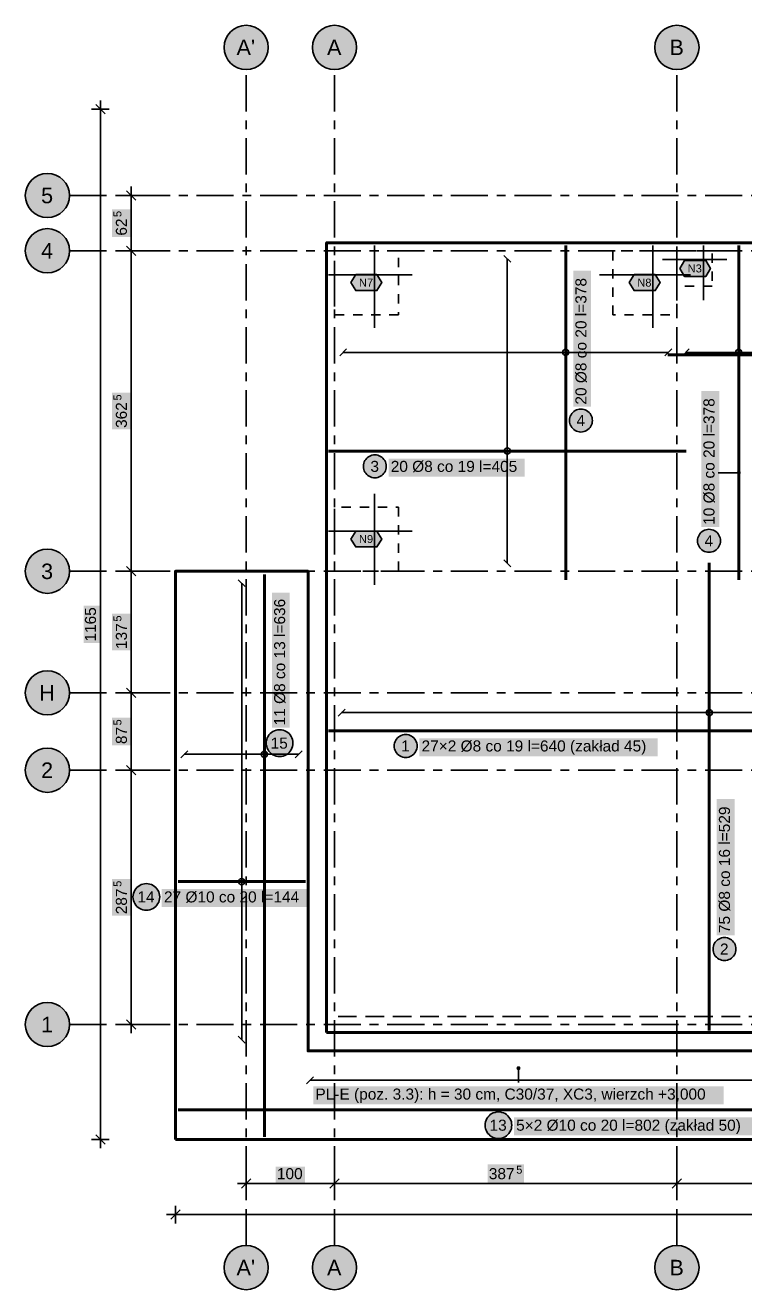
# Model space of a CAD drawing. Header units: metres. Extents: x -3.5 to 19.4, y -3 to 11.3.
# Drawn here: x -3.5 to 4.64, y -3 to 11.3 of the extents above; entities that cross this region are included whole.
import ezdxf

# ---------------------------------------------------------------- set-up
doc = ezdxf.new("R2010")
doc.units = ezdxf.units.M
for name, pattern in [('KRESKOWA', [5.25, 4.2, -1.05]), ('KRESKOWA_DROBNA', [3.15, 2.1, -1.05]), ('PUNKTOWA', [10.5, 8.4, -1.05, 0, -1.05])]:
    doc.linetypes.add(name, pattern=pattern)
for name, color, linetype, lineweight in [('A-MASKA', 7, 'Continuous', 18), ('A-OPISY', 2, 'Continuous', 25), ('K-KONSTR', 7, 'Continuous', 50), ('K-OSIE', 1, 'PUNKTOWA', 25), ('K-WYMIARY', 1, 'Continuous', 25), ('K-ZBROJENIE', 1, 'Continuous', 100), ('K-ZBROJENIE-OPIS', 2, 'Continuous', 25)]:
    doc.layers.add(name, color=color, linetype=linetype, lineweight=lineweight)
doc.styles.add('PL_ARIAL', font='arial.ttf')

msp = doc.modelspace()

# ---------------------------------------------------------------- hatches: boundary and pattern name
at = {"layer": 'A-MASKA', "true_color": 0xffffff}
for points in [[(-2.307, 8.906), (-2.307, 9.219), (-2.517, 9.219), (-2.517, 8.906)], [(2.903, 6.985), (2.903, 8.525), (2.701, 8.525), (2.701, 6.985)], [(4.353, 5.625), (4.353, 7.165), (4.15, 7.165), (4.15, 5.625)], [(-2.307, 6.731), (-2.307, 7.144), (-2.517, 7.144), (-2.517, 6.731)], [(0.611, 6.197), (2.151, 6.197), (2.151, 6.399), (0.611, 6.399)], [(-0.507, 3.357), (-0.507, 4.883), (-0.709, 4.883), (-0.709, 3.357)], [(-2.658, 4.315), (-2.658, 4.735), (-2.84, 4.735), (-2.84, 4.315)], [(-2.307, 4.231), (-2.307, 4.644), (-2.517, 4.644), (-2.517, 4.231)], [(-2.307, 3.156), (-2.307, 3.469), (-2.517, 3.469), (-2.517, 3.156)], [(0.96, 3.034), (3.656, 3.034), (3.656, 3.237), (0.96, 3.237)], [(4.528, 1.008), (4.528, 2.548), (4.325, 2.548), (4.325, 1.008)], [(-2.307, 1.231), (-2.307, 1.644), (-2.517, 1.644), (-2.517, 1.231)], [(-1.955, 1.327), (-0.314, 1.327), (-0.314, 1.53), (-1.955, 1.53)], [(-0.241, -0.902), (4.404, -0.902), (4.404, -0.7), (-0.241, -0.7)], [(2.03, -1.255), (4.726, -1.255), (4.726, -1.052), (2.03, -1.052)], [(-0.667, -1.792), (-0.333, -1.792), (-0.333, -1.61), (-0.667, -1.61)], [(1.731, -1.792), (2.144, -1.792), (2.144, -1.583), (1.731, -1.583)]]:
    msp.add_hatch(color=7, dxfattribs=at).paths.add_polyline_path(points)
at = {"layer": 'A-OPISY', "true_color": 0x000000}
msp.add_hatch(color=7, dxfattribs=at).paths.add_polyline_path([(2.104, -0.495), (2.103, -0.489), (2.101, -0.483), (2.098, -0.479), (2.093, -0.475), (2.088, -0.473), (2.082, -0.472), (2.076, -0.473), (2.07, -0.475), (2.066, -0.479), (2.062, -0.483), (2.06, -0.489), (2.059, -0.495), (2.06, -0.5), (2.062, -0.506), (2.066, -0.51), (2.07, -0.514), (2.076, -0.516), (2.082, -0.517), (2.088, -0.516), (2.093, -0.514), (2.098, -0.51), (2.101, -0.506), (2.103, -0.5)])
at = {"layer": 'K-OSIE', "true_color": 0xffffff}
for points in [[(-0.75, 11.05), (-0.752, 11.083), (-0.759, 11.115), (-0.769, 11.146), (-0.783, 11.175), (-0.802, 11.202), (-0.823, 11.227), (-0.848, 11.248), (-0.875, 11.267), (-0.904, 11.281), (-0.935, 11.291), (-0.967, 11.298), (-1, 11.3), (-1.033, 11.298), (-1.065, 11.291), (-1.096, 11.281), (-1.125, 11.267), (-1.152, 11.248), (-1.177, 11.227), (-1.198, 11.202), (-1.217, 11.175), (-1.231, 11.146), (-1.241, 11.115), (-1.248, 11.083), (-1.25, 11.05), (-1.248, 11.017), (-1.241, 10.985), (-1.231, 10.954), (-1.217, 10.925), (-1.198, 10.898), (-1.177, 10.873), (-1.152, 10.852), (-1.125, 10.833), (-1.096, 10.819), (-1.065, 10.809), (-1.033, 10.802), (-1, 10.8), (-0.967, 10.802), (-0.935, 10.809), (-0.904, 10.819), (-0.875, 10.833), (-0.848, 10.852), (-0.823, 10.873), (-0.802, 10.898), (-0.783, 10.925), (-0.769, 10.954), (-0.759, 10.985), (-0.752, 11.017)], [(0.25, 11.05), (0.248, 11.083), (0.241, 11.115), (0.231, 11.146), (0.217, 11.175), (0.198, 11.202), (0.177, 11.227), (0.152, 11.248), (0.125, 11.267), (0.096, 11.281), (0.065, 11.291), (0.033, 11.298), (0, 11.3), (-0.033, 11.298), (-0.065, 11.291), (-0.096, 11.281), (-0.125, 11.267), (-0.152, 11.248), (-0.177, 11.227), (-0.198, 11.202), (-0.217, 11.175), (-0.231, 11.146), (-0.241, 11.115), (-0.248, 11.083), (-0.25, 11.05), (-0.248, 11.017), (-0.241, 10.985), (-0.231, 10.954), (-0.217, 10.925), (-0.198, 10.898), (-0.177, 10.873), (-0.152, 10.852), (-0.125, 10.833), (-0.096, 10.819), (-0.065, 10.809), (-0.033, 10.802), (0, 10.8), (0.033, 10.802), (0.065, 10.809), (0.096, 10.819), (0.125, 10.833), (0.152, 10.852), (0.177, 10.873), (0.198, 10.898), (0.217, 10.925), (0.231, 10.954), (0.241, 10.985), (0.248, 11.017)], [(4.125, 11.05), (4.123, 11.083), (4.116, 11.115), (4.106, 11.146), (4.092, 11.175), (4.073, 11.202), (4.052, 11.227), (4.027, 11.248), (4, 11.267), (3.971, 11.281), (3.94, 11.291), (3.908, 11.298), (3.875, 11.3), (3.842, 11.298), (3.81, 11.291), (3.779, 11.281), (3.75, 11.267), (3.723, 11.248), (3.698, 11.227), (3.677, 11.202), (3.658, 11.175), (3.644, 11.146), (3.634, 11.115), (3.627, 11.083), (3.625, 11.05), (3.627, 11.017), (3.634, 10.985), (3.644, 10.954), (3.658, 10.925), (3.677, 10.898), (3.698, 10.873), (3.723, 10.852), (3.75, 10.833), (3.779, 10.819), (3.81, 10.809), (3.842, 10.802), (3.875, 10.8), (3.908, 10.802), (3.94, 10.809), (3.971, 10.819), (4, 10.833), (4.027, 10.852), (4.052, 10.873), (4.073, 10.898), (4.092, 10.925), (4.106, 10.954), (4.116, 10.985), (4.123, 11.017)], [(-3, 9.375), (-3.002, 9.408), (-3.009, 9.44), (-3.019, 9.471), (-3.033, 9.5), (-3.052, 9.527), (-3.073, 9.552), (-3.098, 9.573), (-3.125, 9.592), (-3.154, 9.606), (-3.185, 9.616), (-3.217, 9.623), (-3.25, 9.625), (-3.283, 9.623), (-3.315, 9.616), (-3.346, 9.606), (-3.375, 9.592), (-3.402, 9.573), (-3.427, 9.552), (-3.448, 9.527), (-3.467, 9.5), (-3.481, 9.471), (-3.491, 9.44), (-3.498, 9.408), (-3.5, 9.375), (-3.498, 9.342), (-3.491, 9.31), (-3.481, 9.279), (-3.467, 9.25), (-3.448, 9.223), (-3.427, 9.198), (-3.402, 9.177), (-3.375, 9.158), (-3.346, 9.144), (-3.315, 9.134), (-3.283, 9.127), (-3.25, 9.125), (-3.217, 9.127), (-3.185, 9.134), (-3.154, 9.144), (-3.125, 9.158), (-3.098, 9.177), (-3.073, 9.198), (-3.052, 9.223), (-3.033, 9.25), (-3.019, 9.279), (-3.009, 9.31), (-3.002, 9.342)], [(-3, 8.75), (-3.002, 8.783), (-3.009, 8.815), (-3.019, 8.846), (-3.033, 8.875), (-3.052, 8.902), (-3.073, 8.927), (-3.098, 8.948), (-3.125, 8.967), (-3.154, 8.981), (-3.185, 8.991), (-3.217, 8.998), (-3.25, 9), (-3.283, 8.998), (-3.315, 8.991), (-3.346, 8.981), (-3.375, 8.967), (-3.402, 8.948), (-3.427, 8.927), (-3.448, 8.902), (-3.467, 8.875), (-3.481, 8.846), (-3.491, 8.815), (-3.498, 8.783), (-3.5, 8.75), (-3.498, 8.717), (-3.491, 8.685), (-3.481, 8.654), (-3.467, 8.625), (-3.448, 8.598), (-3.427, 8.573), (-3.402, 8.552), (-3.375, 8.533), (-3.346, 8.519), (-3.315, 8.509), (-3.283, 8.502), (-3.25, 8.5), (-3.217, 8.502), (-3.185, 8.509), (-3.154, 8.519), (-3.125, 8.533), (-3.098, 8.552), (-3.073, 8.573), (-3.052, 8.598), (-3.033, 8.625), (-3.019, 8.654), (-3.009, 8.685), (-3.002, 8.717)], [(-3, 5.125), (-3.002, 5.158), (-3.009, 5.19), (-3.019, 5.221), (-3.033, 5.25), (-3.052, 5.277), (-3.073, 5.302), (-3.098, 5.323), (-3.125, 5.342), (-3.154, 5.356), (-3.185, 5.366), (-3.217, 5.373), (-3.25, 5.375), (-3.283, 5.373), (-3.315, 5.366), (-3.346, 5.356), (-3.375, 5.342), (-3.402, 5.323), (-3.427, 5.302), (-3.448, 5.277), (-3.467, 5.25), (-3.481, 5.221), (-3.491, 5.19), (-3.498, 5.158), (-3.5, 5.125), (-3.498, 5.092), (-3.491, 5.06), (-3.481, 5.029), (-3.467, 5), (-3.448, 4.973), (-3.427, 4.948), (-3.402, 4.927), (-3.375, 4.908), (-3.346, 4.894), (-3.315, 4.884), (-3.283, 4.877), (-3.25, 4.875), (-3.217, 4.877), (-3.185, 4.884), (-3.154, 4.894), (-3.125, 4.908), (-3.098, 4.927), (-3.073, 4.948), (-3.052, 4.973), (-3.033, 5), (-3.019, 5.029), (-3.009, 5.06), (-3.002, 5.092)], [(-3, 3.75), (-3.002, 3.783), (-3.009, 3.815), (-3.019, 3.846), (-3.033, 3.875), (-3.052, 3.902), (-3.073, 3.927), (-3.098, 3.948), (-3.125, 3.967), (-3.154, 3.981), (-3.185, 3.991), (-3.217, 3.998), (-3.25, 4), (-3.283, 3.998), (-3.315, 3.991), (-3.346, 3.981), (-3.375, 3.967), (-3.402, 3.948), (-3.427, 3.927), (-3.448, 3.902), (-3.467, 3.875), (-3.481, 3.846), (-3.491, 3.815), (-3.498, 3.783), (-3.5, 3.75), (-3.498, 3.717), (-3.491, 3.685), (-3.481, 3.654), (-3.467, 3.625), (-3.448, 3.598), (-3.427, 3.573), (-3.402, 3.552), (-3.375, 3.533), (-3.346, 3.519), (-3.315, 3.509), (-3.283, 3.502), (-3.25, 3.5), (-3.217, 3.502), (-3.185, 3.509), (-3.154, 3.519), (-3.125, 3.533), (-3.098, 3.552), (-3.073, 3.573), (-3.052, 3.598), (-3.033, 3.625), (-3.019, 3.654), (-3.009, 3.685), (-3.002, 3.717)], [(-3, 2.875), (-3.002, 2.908), (-3.009, 2.94), (-3.019, 2.971), (-3.033, 3), (-3.052, 3.027), (-3.073, 3.052), (-3.098, 3.073), (-3.125, 3.092), (-3.154, 3.106), (-3.185, 3.116), (-3.217, 3.123), (-3.25, 3.125), (-3.283, 3.123), (-3.315, 3.116), (-3.346, 3.106), (-3.375, 3.092), (-3.402, 3.073), (-3.427, 3.052), (-3.448, 3.027), (-3.467, 3), (-3.481, 2.971), (-3.491, 2.94), (-3.498, 2.908), (-3.5, 2.875), (-3.498, 2.842), (-3.491, 2.81), (-3.481, 2.779), (-3.467, 2.75), (-3.448, 2.723), (-3.427, 2.698), (-3.402, 2.677), (-3.375, 2.658), (-3.346, 2.644), (-3.315, 2.634), (-3.283, 2.627), (-3.25, 2.625), (-3.217, 2.627), (-3.185, 2.634), (-3.154, 2.644), (-3.125, 2.658), (-3.098, 2.677), (-3.073, 2.698), (-3.052, 2.723), (-3.033, 2.75), (-3.019, 2.779), (-3.009, 2.81), (-3.002, 2.842)], [(-3, 0), (-3.002, 0.033), (-3.009, 0.065), (-3.019, 0.096), (-3.033, 0.125), (-3.052, 0.152), (-3.073, 0.177), (-3.098, 0.198), (-3.125, 0.217), (-3.154, 0.231), (-3.185, 0.241), (-3.217, 0.248), (-3.25, 0.25), (-3.283, 0.248), (-3.315, 0.241), (-3.346, 0.231), (-3.375, 0.217), (-3.402, 0.198), (-3.427, 0.177), (-3.448, 0.152), (-3.467, 0.125), (-3.481, 0.096), (-3.491, 0.065), (-3.498, 0.033), (-3.5, 0), (-3.498, -0.033), (-3.491, -0.065), (-3.481, -0.096), (-3.467, -0.125), (-3.448, -0.152), (-3.427, -0.177), (-3.402, -0.198), (-3.375, -0.217), (-3.346, -0.231), (-3.315, -0.241), (-3.283, -0.248), (-3.25, -0.25), (-3.217, -0.248), (-3.185, -0.241), (-3.154, -0.231), (-3.125, -0.217), (-3.098, -0.198), (-3.073, -0.177), (-3.052, -0.152), (-3.033, -0.125), (-3.019, -0.096), (-3.009, -0.065), (-3.002, -0.033)], [(-0.75, -2.75), (-0.752, -2.717), (-0.759, -2.685), (-0.769, -2.654), (-0.783, -2.625), (-0.802, -2.598), (-0.823, -2.573), (-0.848, -2.552), (-0.875, -2.533), (-0.904, -2.519), (-0.935, -2.509), (-0.967, -2.502), (-1, -2.5), (-1.033, -2.502), (-1.065, -2.509), (-1.096, -2.519), (-1.125, -2.533), (-1.152, -2.552), (-1.177, -2.573), (-1.198, -2.598), (-1.217, -2.625), (-1.231, -2.654), (-1.241, -2.685), (-1.248, -2.717), (-1.25, -2.75), (-1.248, -2.783), (-1.241, -2.815), (-1.231, -2.846), (-1.217, -2.875), (-1.198, -2.902), (-1.177, -2.927), (-1.152, -2.948), (-1.125, -2.967), (-1.096, -2.981), (-1.065, -2.991), (-1.033, -2.998), (-1, -3), (-0.967, -2.998), (-0.935, -2.991), (-0.904, -2.981), (-0.875, -2.967), (-0.848, -2.948), (-0.823, -2.927), (-0.802, -2.902), (-0.783, -2.875), (-0.769, -2.846), (-0.759, -2.815), (-0.752, -2.783)], [(0.25, -2.75), (0.248, -2.717), (0.241, -2.685), (0.231, -2.654), (0.217, -2.625), (0.198, -2.598), (0.177, -2.573), (0.152, -2.552), (0.125, -2.533), (0.096, -2.519), (0.065, -2.509), (0.033, -2.502), (0, -2.5), (-0.033, -2.502), (-0.065, -2.509), (-0.096, -2.519), (-0.125, -2.533), (-0.152, -2.552), (-0.177, -2.573), (-0.198, -2.598), (-0.217, -2.625), (-0.231, -2.654), (-0.241, -2.685), (-0.248, -2.717), (-0.25, -2.75), (-0.248, -2.783), (-0.241, -2.815), (-0.231, -2.846), (-0.217, -2.875), (-0.198, -2.902), (-0.177, -2.927), (-0.152, -2.948), (-0.125, -2.967), (-0.096, -2.981), (-0.065, -2.991), (-0.033, -2.998), (0, -3), (0.033, -2.998), (0.065, -2.991), (0.096, -2.981), (0.125, -2.967), (0.152, -2.948), (0.177, -2.927), (0.198, -2.902), (0.217, -2.875), (0.231, -2.846), (0.241, -2.815), (0.248, -2.783)], [(4.125, -2.75), (4.123, -2.717), (4.116, -2.685), (4.106, -2.654), (4.092, -2.625), (4.073, -2.598), (4.052, -2.573), (4.027, -2.552), (4, -2.533), (3.971, -2.519), (3.94, -2.509), (3.908, -2.502), (3.875, -2.5), (3.842, -2.502), (3.81, -2.509), (3.779, -2.519), (3.75, -2.533), (3.723, -2.552), (3.698, -2.573), (3.677, -2.598), (3.658, -2.625), (3.644, -2.654), (3.634, -2.685), (3.627, -2.717), (3.625, -2.75), (3.627, -2.783), (3.634, -2.815), (3.644, -2.846), (3.658, -2.875), (3.677, -2.902), (3.698, -2.927), (3.723, -2.948), (3.75, -2.967), (3.779, -2.981), (3.81, -2.991), (3.842, -2.998), (3.875, -3), (3.908, -2.998), (3.94, -2.991), (3.971, -2.981), (4, -2.967), (4.027, -2.948), (4.052, -2.927), (4.073, -2.902), (4.092, -2.875), (4.106, -2.846), (4.116, -2.815), (4.123, -2.783)]]:
    msp.add_hatch(color=7, dxfattribs=at).paths.add_polyline_path(points)
at = {"layer": 'K-ZBROJENIE-OPIS', "true_color": 0xffffff}
for points in [[(3.906, 8.55), (3.96, 8.64), (4.2, 8.64), (4.254, 8.55), (4.2, 8.46), (3.96, 8.46)], [(0.186, 8.39), (0.24, 8.48), (0.48, 8.48), (0.534, 8.39), (0.48, 8.3), (0.24, 8.3)], [(3.336, 8.39), (3.39, 8.48), (3.63, 8.48), (3.684, 8.39), (3.63, 8.3), (3.39, 8.3)], [(2.918, 6.83), (2.917, 6.847), (2.914, 6.864), (2.908, 6.88), (2.901, 6.895), (2.891, 6.91), (2.88, 6.922), (2.867, 6.934), (2.853, 6.943), (2.838, 6.951), (2.822, 6.956), (2.805, 6.959), (2.788, 6.96), (2.771, 6.959), (2.754, 6.956), (2.738, 6.951), (2.723, 6.943), (2.709, 6.934), (2.696, 6.922), (2.685, 6.91), (2.676, 6.895), (2.668, 6.88), (2.663, 6.864), (2.659, 6.847), (2.658, 6.83), (2.659, 6.813), (2.663, 6.797), (2.668, 6.781), (2.676, 6.765), (2.685, 6.751), (2.696, 6.739), (2.709, 6.727), (2.723, 6.718), (2.738, 6.71), (2.754, 6.705), (2.771, 6.702), (2.788, 6.7), (2.805, 6.702), (2.822, 6.705), (2.838, 6.71), (2.853, 6.718), (2.867, 6.727), (2.88, 6.739), (2.891, 6.751), (2.901, 6.765), (2.908, 6.781), (2.914, 6.797), (2.917, 6.813)], [(0.586, 6.312), (0.585, 6.329), (0.582, 6.346), (0.576, 6.362), (0.569, 6.377), (0.559, 6.391), (0.548, 6.404), (0.535, 6.415), (0.521, 6.424), (0.506, 6.432), (0.49, 6.437), (0.473, 6.441), (0.456, 6.442), (0.439, 6.441), (0.422, 6.437), (0.406, 6.432), (0.391, 6.424), (0.377, 6.415), (0.364, 6.404), (0.353, 6.391), (0.343, 6.377), (0.336, 6.362), (0.33, 6.346), (0.327, 6.329), (0.326, 6.312), (0.327, 6.295), (0.33, 6.278), (0.336, 6.262), (0.343, 6.247), (0.353, 6.233), (0.364, 6.22), (0.377, 6.209), (0.391, 6.199), (0.406, 6.192), (0.422, 6.186), (0.439, 6.183), (0.456, 6.182), (0.473, 6.183), (0.49, 6.186), (0.506, 6.192), (0.521, 6.199), (0.535, 6.209), (0.548, 6.22), (0.559, 6.233), (0.569, 6.247), (0.576, 6.262), (0.582, 6.278), (0.585, 6.295)], [(0.186, 5.49), (0.24, 5.58), (0.48, 5.58), (0.534, 5.49), (0.48, 5.4), (0.24, 5.4)], [(4.367, 5.47), (4.366, 5.487), (4.363, 5.503), (4.358, 5.519), (4.35, 5.535), (4.341, 5.549), (4.329, 5.562), (4.317, 5.573), (4.302, 5.582), (4.287, 5.59), (4.271, 5.595), (4.254, 5.599), (4.237, 5.6), (4.221, 5.599), (4.204, 5.595), (4.188, 5.59), (4.172, 5.582), (4.158, 5.573), (4.146, 5.562), (4.134, 5.549), (4.125, 5.535), (4.117, 5.519), (4.112, 5.503), (4.109, 5.487), (4.107, 5.47), (4.109, 5.453), (4.112, 5.436), (4.117, 5.42), (4.125, 5.405), (4.134, 5.391), (4.146, 5.378), (4.158, 5.367), (4.172, 5.357), (4.188, 5.35), (4.204, 5.344), (4.221, 5.341), (4.237, 5.34), (4.254, 5.341), (4.271, 5.344), (4.287, 5.35), (4.302, 5.357), (4.317, 5.367), (4.329, 5.378), (4.341, 5.391), (4.35, 5.405), (4.358, 5.42), (4.363, 5.436), (4.366, 5.453)], [(-0.471, 3.182), (-0.472, 3.202), (-0.476, 3.221), (-0.482, 3.24), (-0.491, 3.258), (-0.502, 3.274), (-0.515, 3.289), (-0.53, 3.302), (-0.546, 3.313), (-0.564, 3.322), (-0.583, 3.328), (-0.602, 3.332), (-0.622, 3.333), (-0.642, 3.332), (-0.661, 3.328), (-0.68, 3.322), (-0.697, 3.313), (-0.714, 3.302), (-0.729, 3.289), (-0.742, 3.274), (-0.753, 3.258), (-0.761, 3.24), (-0.768, 3.221), (-0.772, 3.202), (-0.773, 3.182), (-0.772, 3.162), (-0.768, 3.143), (-0.761, 3.124), (-0.753, 3.106), (-0.742, 3.09), (-0.729, 3.075), (-0.714, 3.062), (-0.697, 3.051), (-0.68, 3.042), (-0.661, 3.036), (-0.642, 3.032), (-0.622, 3.031), (-0.602, 3.032), (-0.583, 3.036), (-0.564, 3.042), (-0.546, 3.051), (-0.53, 3.062), (-0.515, 3.075), (-0.502, 3.09), (-0.491, 3.106), (-0.482, 3.124), (-0.476, 3.143), (-0.472, 3.162)], [(0.935, 3.149), (0.934, 3.166), (0.93, 3.183), (0.925, 3.199), (0.917, 3.214), (0.908, 3.228), (0.897, 3.241), (0.884, 3.252), (0.87, 3.262), (0.855, 3.269), (0.839, 3.275), (0.822, 3.278), (0.805, 3.279), (0.788, 3.278), (0.771, 3.275), (0.755, 3.269), (0.74, 3.262), (0.726, 3.252), (0.713, 3.241), (0.702, 3.228), (0.692, 3.214), (0.685, 3.199), (0.679, 3.183), (0.676, 3.166), (0.675, 3.149), (0.676, 3.132), (0.679, 3.116), (0.685, 3.1), (0.692, 3.084), (0.702, 3.07), (0.713, 3.057), (0.726, 3.046), (0.74, 3.037), (0.755, 3.029), (0.771, 3.024), (0.788, 3.02), (0.805, 3.019), (0.822, 3.02), (0.839, 3.024), (0.855, 3.029), (0.87, 3.037), (0.884, 3.046), (0.897, 3.057), (0.908, 3.07), (0.917, 3.084), (0.925, 3.1), (0.93, 3.116), (0.934, 3.132)], [(-1.979, 1.442), (-1.98, 1.462), (-1.984, 1.481), (-1.99, 1.5), (-1.999, 1.518), (-2.01, 1.534), (-2.023, 1.549), (-2.038, 1.562), (-2.054, 1.573), (-2.072, 1.582), (-2.091, 1.588), (-2.11, 1.592), (-2.13, 1.593), (-2.149, 1.592), (-2.169, 1.588), (-2.187, 1.582), (-2.205, 1.573), (-2.222, 1.562), (-2.236, 1.549), (-2.25, 1.534), (-2.26, 1.518), (-2.269, 1.5), (-2.276, 1.481), (-2.279, 1.462), (-2.281, 1.442), (-2.279, 1.422), (-2.276, 1.403), (-2.269, 1.384), (-2.26, 1.367), (-2.25, 1.35), (-2.236, 1.335), (-2.222, 1.322), (-2.205, 1.311), (-2.187, 1.303), (-2.169, 1.296), (-2.149, 1.292), (-2.13, 1.291), (-2.11, 1.292), (-2.091, 1.296), (-2.072, 1.303), (-2.054, 1.311), (-2.038, 1.322), (-2.023, 1.335), (-2.01, 1.35), (-1.999, 1.367), (-1.99, 1.384), (-1.984, 1.403), (-1.98, 1.422)], [(4.543, 0.853), (4.541, 0.87), (4.538, 0.886), (4.533, 0.903), (4.525, 0.918), (4.516, 0.932), (4.504, 0.945), (4.492, 0.956), (4.478, 0.965), (4.462, 0.973), (4.446, 0.978), (4.429, 0.982), (4.413, 0.983), (4.396, 0.982), (4.379, 0.978), (4.363, 0.973), (4.348, 0.965), (4.333, 0.956), (4.321, 0.945), (4.309, 0.932), (4.3, 0.918), (4.292, 0.903), (4.287, 0.886), (4.284, 0.87), (4.283, 0.853), (4.284, 0.836), (4.287, 0.819), (4.292, 0.803), (4.3, 0.788), (4.309, 0.774), (4.321, 0.761), (4.333, 0.75), (4.348, 0.74), (4.363, 0.733), (4.379, 0.727), (4.396, 0.724), (4.413, 0.723), (4.429, 0.724), (4.446, 0.727), (4.462, 0.733), (4.478, 0.74), (4.492, 0.75), (4.504, 0.761), (4.516, 0.774), (4.525, 0.788), (4.533, 0.803), (4.538, 0.819), (4.541, 0.836)], [(2.006, -1.14), (2.004, -1.12), (2.001, -1.101), (1.994, -1.082), (1.985, -1.064), (1.974, -1.048), (1.961, -1.033), (1.947, -1.02), (1.93, -1.009), (1.912, -1), (1.894, -0.994), (1.874, -0.99), (1.855, -0.989), (1.835, -0.99), (1.816, -0.994), (1.797, -1), (1.779, -1.009), (1.763, -1.02), (1.748, -1.033), (1.735, -1.048), (1.724, -1.064), (1.715, -1.082), (1.709, -1.101), (1.705, -1.12), (1.704, -1.14), (1.705, -1.159), (1.709, -1.179), (1.715, -1.197), (1.724, -1.215), (1.735, -1.232), (1.748, -1.246), (1.763, -1.259), (1.779, -1.27), (1.797, -1.279), (1.816, -1.286), (1.835, -1.289), (1.855, -1.291), (1.874, -1.289), (1.894, -1.286), (1.912, -1.279), (1.93, -1.27), (1.947, -1.259), (1.961, -1.246), (1.974, -1.232), (1.985, -1.215), (1.994, -1.197), (2.001, -1.179), (2.004, -1.159)]]:
    msp.add_hatch(color=7, dxfattribs=at).paths.add_polyline_path(points)
at = {"layer": 'K-ZBROJENIE-OPIS', "true_color": 0x000000}
msp.add_hatch(color=7, dxfattribs=at).paths.add_polyline_path([(4.598, 6.24), (4.597, 6.245), (4.594, 6.251), (4.591, 6.256), (4.586, 6.259), (4.581, 6.261), (4.575, 6.262), (4.569, 6.261), (4.564, 6.259), (4.559, 6.256), (4.556, 6.251), (4.553, 6.245), (4.553, 6.24), (4.553, 6.234), (4.556, 6.228), (4.559, 6.224), (4.564, 6.22), (4.569, 6.218), (4.575, 6.217), (4.581, 6.218), (4.586, 6.22), (4.591, 6.224), (4.594, 6.228), (4.597, 6.234)])

# ---------------------------------------------------------------- linework, layer by layer
at = {"layer": 'A-OPISY', "lineweight": 35, "ltscale": 0.05}
msp.add_lwpolyline([(2.082, -0.495), (2.082, -0.655)], dxfattribs=at)
at = {"layer": 'K-KONSTR', "lineweight": 70, "ltscale": 0.05}
for points in [[(-0.09, -0.09), (12.3, -0.09), (12.3, 8.84), (-0.09, 8.84)], [(-1.8, -1.3), (13.8, -1.3), (13.8, -0.3), (-0.3, -0.3), (-0.3, 5.125), (-1.8, 5.125)]]:
    msp.add_lwpolyline(points, close=True, dxfattribs=at)
at = {"layer": 'K-KONSTR', "linetype": 'KRESKOWA', "lineweight": 35, "ltscale": 0.05, "flags": 128}
msp.add_lwpolyline([(12, 0.09), (12, -0.09), (0, -0.09), (0, 0.09)], close=True, dxfattribs=at)
at = {"layer": 'K-OSIE', "linetype": 'PUNKTOWA', "lineweight": 35, "ltscale": 0.049096, "flags": 128}
for points in [[(-1, -2.5), (-1, 10.8)], [(0, -2.5), (0, 10.8)], [(3.875, -2.5), (3.875, 10.8)]]:
    msp.add_lwpolyline(points, dxfattribs=at)
at = {"layer": 'K-OSIE', "linetype": 'PUNKTOWA', "lineweight": 35, "ltscale": 0.049932, "flags": 128}
for points in [[(-3, 9.375), (18.915, 9.375)], [(-3, 8.75), (18.915, 8.75)], [(-3, 5.125), (18.915, 5.125)], [(-3, 3.75), (18.915, 3.75)], [(-3, 2.875), (18.915, 2.875)], [(-3, 0), (18.915, 0)]]:
    msp.add_lwpolyline(points, dxfattribs=at)
at = {"layer": 'K-OSIE', "linetype": 'Continuous', "lineweight": 35, "ltscale": 0.05}
for centre in [(-1, 11.05), (0, 11.05), (3.875, 11.05), (-3.25, 9.375), (-3.25, 8.75), (-3.25, 5.125), (-3.25, 3.75), (-3.25, 2.875), (-3.25, 0), (-1, -2.75), (0, -2.75), (3.875, -2.75)]:
    msp.add_circle(centre, 0.25, dxfattribs=at)
at = {"layer": 'K-WYMIARY', "lineweight": 35, "ltscale": 0.05}
for points in [[(-2.65, -1.4), (-2.65, 10.45)], [(-2.55, 10.35), (-2.75, 10.35)], [(-2.597, 10.297), (-2.703, 10.403)], [(-2.3, -0.1), (-2.3, 9.475)], [(-2.2, 9.375), (-2.4, 9.375)], [(-2.247, 9.322), (-2.353, 9.428)], [(-2.2, 8.75), (-2.4, 8.75)], [(-2.247, 8.697), (-2.353, 8.803)], [(-2.247, 5.072), (-2.353, 5.178)], [(-2.2, 5.125), (-2.4, 5.125)], [(-2.2, 3.75), (-2.4, 3.75)], [(-2.247, 3.697), (-2.353, 3.803)], [(-2.2, 2.875), (-2.4, 2.875)], [(-2.247, 2.822), (-2.353, 2.928)], [(-2.2, 0), (-2.4, 0)], [(-2.247, -0.053), (-2.353, 0.053)], [(-2.597, -1.353), (-2.703, -1.247)], [(-2.55, -1.3), (-2.75, -1.3)], [(-1, -1.7), (-1, -1.9)], [(0, -1.7), (0, -1.9)], [(3.875, -1.7), (3.875, -1.9)], [(-1.1, -1.8), (18.475, -1.8)], [(-1.053, -1.853), (-0.947, -1.747)], [(-0.053, -1.853), (0.053, -1.747)], [(3.822, -1.853), (3.928, -1.747)], [(-1.853, -2.203), (-1.747, -2.097)], [(-1.8, -2.05), (-1.8, -2.25)], [(-1.9, -2.15), (18.565, -2.15)]]:
    msp.add_lwpolyline(points, dxfattribs=at)
at = {"layer": 'K-ZBROJENIE', "lineweight": 35, "ltscale": 0.05}
for points in [[(0.453, 7.88), (0.453, 8.81)], [(3.603, 7.88), (3.603, 8.81)], [(4.175, 8.19), (4.175, 8.81)], [(3.71, 8.65), (4.44, 8.65)], [(-0.07, 8.478), (0.88, 8.478)], [(3, 8.478), (4.03, 8.478)], [(0.453, 4.97), (0.453, 6)], [(-0.07, 5.578), (0.88, 5.578)]]:
    msp.add_lwpolyline(points, dxfattribs=at)
at = {"layer": 'K-ZBROJENIE', "lineweight": 70, "ltscale": 0.05}
for points in [[(2.616, 5.03), (2.616, 8.81)], [(4.575, 5.03), (4.575, 8.81)], [(3.77, 7.572), (5.97, 7.572)], [(-0.07, 6.484), (3.98, 6.484)], [(4.24, -0.07), (4.24, 5.22)], [(-0.794, -1.27), (-0.794, 5.09)], [(-0.07, 3.322), (12.28, 3.322)], [(-1.77, 1.615), (-0.33, 1.615)], [(-1.77, -0.967), (13.77, -0.967)]]:
    msp.add_lwpolyline(points, dxfattribs=at)
at = {"layer": 'K-ZBROJENIE-OPIS', "linetype": 'KRESKOWA_DROBNA', "lineweight": 35, "ltscale": 0.05, "flags": 128}
for points in [[(0.725, 8.025), (0, 8.025), (0, 8.75), (0.725, 8.75)], [(3.15, 8.025), (3.15, 8.75), (3.875, 8.75), (3.875, 8.025)], [(4.275, 8.35), (3.875, 8.35), (3.875, 8.75), (4.275, 8.75)], [(0.725, 5.85), (0.725, 5.125), (0, 5.125), (0, 5.85)]]:
    msp.add_lwpolyline(points, close=True, dxfattribs=at)
at = {"layer": 'K-ZBROJENIE-OPIS', "lineweight": 35, "ltscale": 0.05}
for points in [[(1.994, 8.62), (1.916, 8.698)], [(1.955, 5.216), (1.955, 8.659)], [(0.058, 7.562), (0.136, 7.639)], [(0.097, 7.6), (3.778, 7.6)], [(3.739, 7.562), (3.817, 7.639)], [(3.936, 7.562), (4.014, 7.639)], [(3.975, 7.6), (5.775, 7.6)], [(4.575, 6.24), (4.34, 6.24)], [(1.994, 5.177), (1.916, 5.255)], [(-1.011, 4.952), (-1.089, 5.03)], [(-1.05, -0.173), (-1.05, 4.991)], [(0.041, 3.488), (0.119, 3.566)], [(0.08, 3.527), (11.92, 3.527)], [(-1.739, 3.016), (-1.661, 3.094)], [(-1.7, 3.055), (-0.406, 3.055)], [(-0.445, 3.016), (-0.367, 3.094)], [(-1.011, -0.212), (-1.089, -0.134)], [(-0.316, -0.67), (-0.238, -0.592)], [(-0.277, -0.631), (13.7, -0.631)]]:
    msp.add_lwpolyline(points, dxfattribs=at)
for points in [[(3.906, 8.55), (3.96, 8.64), (4.2, 8.64), (4.254, 8.55), (4.2, 8.46), (3.96, 8.46)], [(0.186, 8.39), (0.24, 8.48), (0.48, 8.48), (0.534, 8.39), (0.48, 8.3), (0.24, 8.3)], [(3.336, 8.39), (3.39, 8.48), (3.63, 8.48), (3.684, 8.39), (3.63, 8.3), (3.39, 8.3)], [(2.918, 6.83), (2.917, 6.847), (2.914, 6.864), (2.908, 6.88), (2.901, 6.895), (2.891, 6.91), (2.88, 6.922), (2.867, 6.934), (2.853, 6.943), (2.838, 6.951), (2.822, 6.956), (2.805, 6.959), (2.788, 6.96), (2.771, 6.959), (2.754, 6.956), (2.738, 6.951), (2.723, 6.943), (2.709, 6.934), (2.696, 6.922), (2.685, 6.91), (2.676, 6.895), (2.668, 6.88), (2.663, 6.864), (2.659, 6.847), (2.658, 6.83), (2.659, 6.813), (2.663, 6.797), (2.668, 6.781), (2.676, 6.765), (2.685, 6.751), (2.696, 6.739), (2.709, 6.727), (2.723, 6.718), (2.738, 6.71), (2.754, 6.705), (2.771, 6.702), (2.788, 6.7), (2.805, 6.702), (2.822, 6.705), (2.838, 6.71), (2.853, 6.718), (2.867, 6.727), (2.88, 6.739), (2.891, 6.751), (2.901, 6.765), (2.908, 6.781), (2.914, 6.797), (2.917, 6.813)], [(0.586, 6.312), (0.585, 6.329), (0.582, 6.346), (0.576, 6.362), (0.569, 6.377), (0.559, 6.391), (0.548, 6.404), (0.535, 6.415), (0.521, 6.424), (0.506, 6.432), (0.49, 6.437), (0.473, 6.441), (0.456, 6.442), (0.439, 6.441), (0.422, 6.437), (0.406, 6.432), (0.391, 6.424), (0.377, 6.415), (0.364, 6.404), (0.353, 6.391), (0.343, 6.377), (0.336, 6.362), (0.33, 6.346), (0.327, 6.329), (0.326, 6.312), (0.327, 6.295), (0.33, 6.278), (0.336, 6.262), (0.343, 6.247), (0.353, 6.233), (0.364, 6.22), (0.377, 6.209), (0.391, 6.199), (0.406, 6.192), (0.422, 6.186), (0.439, 6.183), (0.456, 6.182), (0.473, 6.183), (0.49, 6.186), (0.506, 6.192), (0.521, 6.199), (0.535, 6.209), (0.548, 6.22), (0.559, 6.233), (0.569, 6.247), (0.576, 6.262), (0.582, 6.278), (0.585, 6.295)], [(0.186, 5.49), (0.24, 5.58), (0.48, 5.58), (0.534, 5.49), (0.48, 5.4), (0.24, 5.4)], [(4.367, 5.47), (4.366, 5.487), (4.363, 5.503), (4.358, 5.519), (4.35, 5.535), (4.341, 5.549), (4.329, 5.562), (4.317, 5.573), (4.302, 5.582), (4.287, 5.59), (4.271, 5.595), (4.254, 5.599), (4.237, 5.6), (4.221, 5.599), (4.204, 5.595), (4.188, 5.59), (4.172, 5.582), (4.158, 5.573), (4.146, 5.562), (4.134, 5.549), (4.125, 5.535), (4.117, 5.519), (4.112, 5.503), (4.109, 5.487), (4.107, 5.47), (4.109, 5.453), (4.112, 5.436), (4.117, 5.42), (4.125, 5.405), (4.134, 5.391), (4.146, 5.378), (4.158, 5.367), (4.172, 5.357), (4.188, 5.35), (4.204, 5.344), (4.221, 5.341), (4.237, 5.34), (4.254, 5.341), (4.271, 5.344), (4.287, 5.35), (4.302, 5.357), (4.317, 5.367), (4.329, 5.378), (4.341, 5.391), (4.35, 5.405), (4.358, 5.42), (4.363, 5.436), (4.366, 5.453)], [(-0.471, 3.182), (-0.472, 3.202), (-0.476, 3.221), (-0.482, 3.24), (-0.491, 3.258), (-0.502, 3.274), (-0.515, 3.289), (-0.53, 3.302), (-0.546, 3.313), (-0.564, 3.322), (-0.583, 3.328), (-0.602, 3.332), (-0.622, 3.333), (-0.642, 3.332), (-0.661, 3.328), (-0.68, 3.322), (-0.697, 3.313), (-0.714, 3.302), (-0.729, 3.289), (-0.742, 3.274), (-0.753, 3.258), (-0.761, 3.24), (-0.768, 3.221), (-0.772, 3.202), (-0.773, 3.182), (-0.772, 3.162), (-0.768, 3.143), (-0.761, 3.124), (-0.753, 3.106), (-0.742, 3.09), (-0.729, 3.075), (-0.714, 3.062), (-0.697, 3.051), (-0.68, 3.042), (-0.661, 3.036), (-0.642, 3.032), (-0.622, 3.031), (-0.602, 3.032), (-0.583, 3.036), (-0.564, 3.042), (-0.546, 3.051), (-0.53, 3.062), (-0.515, 3.075), (-0.502, 3.09), (-0.491, 3.106), (-0.482, 3.124), (-0.476, 3.143), (-0.472, 3.162)], [(0.935, 3.149), (0.934, 3.166), (0.93, 3.183), (0.925, 3.199), (0.917, 3.214), (0.908, 3.228), (0.897, 3.241), (0.884, 3.252), (0.87, 3.262), (0.855, 3.269), (0.839, 3.275), (0.822, 3.278), (0.805, 3.279), (0.788, 3.278), (0.771, 3.275), (0.755, 3.269), (0.74, 3.262), (0.726, 3.252), (0.713, 3.241), (0.702, 3.228), (0.692, 3.214), (0.685, 3.199), (0.679, 3.183), (0.676, 3.166), (0.675, 3.149), (0.676, 3.132), (0.679, 3.116), (0.685, 3.1), (0.692, 3.084), (0.702, 3.07), (0.713, 3.057), (0.726, 3.046), (0.74, 3.037), (0.755, 3.029), (0.771, 3.024), (0.788, 3.02), (0.805, 3.019), (0.822, 3.02), (0.839, 3.024), (0.855, 3.029), (0.87, 3.037), (0.884, 3.046), (0.897, 3.057), (0.908, 3.07), (0.917, 3.084), (0.925, 3.1), (0.93, 3.116), (0.934, 3.132)], [(-1.979, 1.442), (-1.98, 1.462), (-1.984, 1.481), (-1.99, 1.5), (-1.999, 1.518), (-2.01, 1.534), (-2.023, 1.549), (-2.038, 1.562), (-2.054, 1.573), (-2.072, 1.582), (-2.091, 1.588), (-2.11, 1.592), (-2.13, 1.593), (-2.149, 1.592), (-2.169, 1.588), (-2.187, 1.582), (-2.205, 1.573), (-2.222, 1.562), (-2.236, 1.549), (-2.25, 1.534), (-2.26, 1.518), (-2.269, 1.5), (-2.276, 1.481), (-2.279, 1.462), (-2.281, 1.442), (-2.279, 1.422), (-2.276, 1.403), (-2.269, 1.384), (-2.26, 1.367), (-2.25, 1.35), (-2.236, 1.335), (-2.222, 1.322), (-2.205, 1.311), (-2.187, 1.303), (-2.169, 1.296), (-2.149, 1.292), (-2.13, 1.291), (-2.11, 1.292), (-2.091, 1.296), (-2.072, 1.303), (-2.054, 1.311), (-2.038, 1.322), (-2.023, 1.335), (-2.01, 1.35), (-1.999, 1.367), (-1.99, 1.384), (-1.984, 1.403), (-1.98, 1.422)], [(4.543, 0.853), (4.541, 0.87), (4.538, 0.886), (4.533, 0.903), (4.525, 0.918), (4.516, 0.932), (4.504, 0.945), (4.492, 0.956), (4.478, 0.965), (4.462, 0.973), (4.446, 0.978), (4.429, 0.982), (4.413, 0.983), (4.396, 0.982), (4.379, 0.978), (4.363, 0.973), (4.348, 0.965), (4.333, 0.956), (4.321, 0.945), (4.309, 0.932), (4.3, 0.918), (4.292, 0.903), (4.287, 0.886), (4.284, 0.87), (4.283, 0.853), (4.284, 0.836), (4.287, 0.819), (4.292, 0.803), (4.3, 0.788), (4.309, 0.774), (4.321, 0.761), (4.333, 0.75), (4.348, 0.74), (4.363, 0.733), (4.379, 0.727), (4.396, 0.724), (4.413, 0.723), (4.429, 0.724), (4.446, 0.727), (4.462, 0.733), (4.478, 0.74), (4.492, 0.75), (4.504, 0.761), (4.516, 0.774), (4.525, 0.788), (4.533, 0.803), (4.538, 0.819), (4.541, 0.836)], [(2.006, -1.14), (2.004, -1.12), (2.001, -1.101), (1.994, -1.082), (1.985, -1.064), (1.974, -1.048), (1.961, -1.033), (1.947, -1.02), (1.93, -1.009), (1.912, -1), (1.894, -0.994), (1.874, -0.99), (1.855, -0.989), (1.835, -0.99), (1.816, -0.994), (1.797, -1), (1.779, -1.009), (1.763, -1.02), (1.748, -1.033), (1.735, -1.048), (1.724, -1.064), (1.715, -1.082), (1.709, -1.101), (1.705, -1.12), (1.704, -1.14), (1.705, -1.159), (1.709, -1.179), (1.715, -1.197), (1.724, -1.215), (1.735, -1.232), (1.748, -1.246), (1.763, -1.259), (1.779, -1.27), (1.797, -1.279), (1.816, -1.286), (1.835, -1.289), (1.855, -1.291), (1.874, -1.289), (1.894, -1.286), (1.912, -1.279), (1.93, -1.27), (1.947, -1.259), (1.961, -1.246), (1.974, -1.232), (1.985, -1.215), (1.994, -1.197), (2.001, -1.179), (2.004, -1.159)]]:
    msp.add_lwpolyline(points, close=True, dxfattribs=at)
for centre in [(2.616, 7.6), (4.575, 7.6), (1.955, 6.484), (4.24, 3.527), (-0.794, 3.055), (-1.05, 1.615)]:
    msp.add_circle(centre, 0.035, dxfattribs=at)

# ---------------------------------------------------------------- texts
at = {"layer": 'A-OPISY', "style": 'PL_ARIAL'}
msp.add_text('PL-E (poz. 3.3): h = 30 cm, C30/37, XC3, wierzch +3,000', height=0.125, dxfattribs=at).set_placement((-0.216, -0.85))
at = {"layer": 'K-OSIE', "style": 'PL_ARIAL'}
for s, p in [("A'", (-1.109, 10.963)), ('A', (-0.085, 10.963)), ('B', (3.79, 10.963)), ('5', (-3.321, 9.287)), ('4', (-3.321, 8.662)), ('3', (-3.321, 5.037)), ('H', (-3.342, 3.663)), ('2', (-3.321, 2.788)), ('1', (-3.321, -0.088)), ("A'", (-1.109, -2.837)), ('A', (-0.085, -2.837)), ('B', (3.79, -2.837))]:
    msp.add_text(s, height=0.175, dxfattribs=at).set_placement(p)
at = {"layer": 'K-WYMIARY', "style": 'PL_ARIAL'}
for s, height, p in [('5', 0.09, (-2.412, 9.131)), ('62', 0.125, (-2.35, 8.921)), ('5', 0.09, (-2.412, 7.056)), ('362', 0.125, (-2.35, 6.746)), ('1165', 0.125, (-2.7, 4.33)), ('5', 0.09, (-2.412, 4.556)), ('137', 0.125, (-2.35, 4.246)), ('5', 0.09, (-2.412, 3.381)), ('87', 0.125, (-2.35, 3.171)), ('5', 0.09, (-2.412, 1.556)), ('287', 0.125, (-2.35, 1.246))]:
    msp.add_text(s, height=height, rotation=90, dxfattribs=at).set_placement(p)
for s, height, p in [('100', 0.125, (-0.652, -1.75)), ('387', 0.125, (1.746, -1.75)), ('5', 0.09, (2.056, -1.688))]:
    msp.add_text(s, height=height, dxfattribs=at).set_placement(p)
at = {"layer": 'K-ZBROJENIE-OPIS', "style": 'PL_ARIAL'}
for s, height, p in [('N3', 0.09, (3.996, 8.505)), ('N7', 0.09, (0.276, 8.345)), ('N8', 0.09, (3.426, 8.345)), ('4', 0.125, (2.738, 6.768)), ('3', 0.125, (0.406, 6.249)), ('20 Ø8 co 19 l=405', 0.125, (0.636, 6.249)), ('N9', 0.09, (0.276, 5.445)), ('4', 0.125, (4.187, 5.407)), ('15', 0.125, (-0.723, 3.119)), ('1', 0.125, (0.754, 3.087)), ('27×2 Ø8 co 19 l=640 (zakład 45)', 0.125, (0.985, 3.087)), ('14', 0.125, (-2.231, 1.38)), ('27 Ø10 co 20 l=144', 0.125, (-1.93, 1.38)), ('2', 0.125, (4.362, 0.79)), ('13', 0.125, (1.754, -1.202)), ('5×2 Ø10 co 20 l=802 (zakład 50)', 0.125, (2.055, -1.202))]:
    msp.add_text(s, height=height, dxfattribs=at).set_placement(p)
for s, p in [('20 Ø8 co 20 l=378', (2.851, 7.01)), ('10 Ø8 co 20 l=378', (4.3, 5.65)), ('11 Ø8 co 13 l=636', (-0.559, 3.382)), ('75 Ø8 co 16 l=529', (4.475, 1.033))]:
    msp.add_text(s, height=0.125, rotation=90, dxfattribs=at).set_placement(p)

doc.saveas('drawing.dxf')
